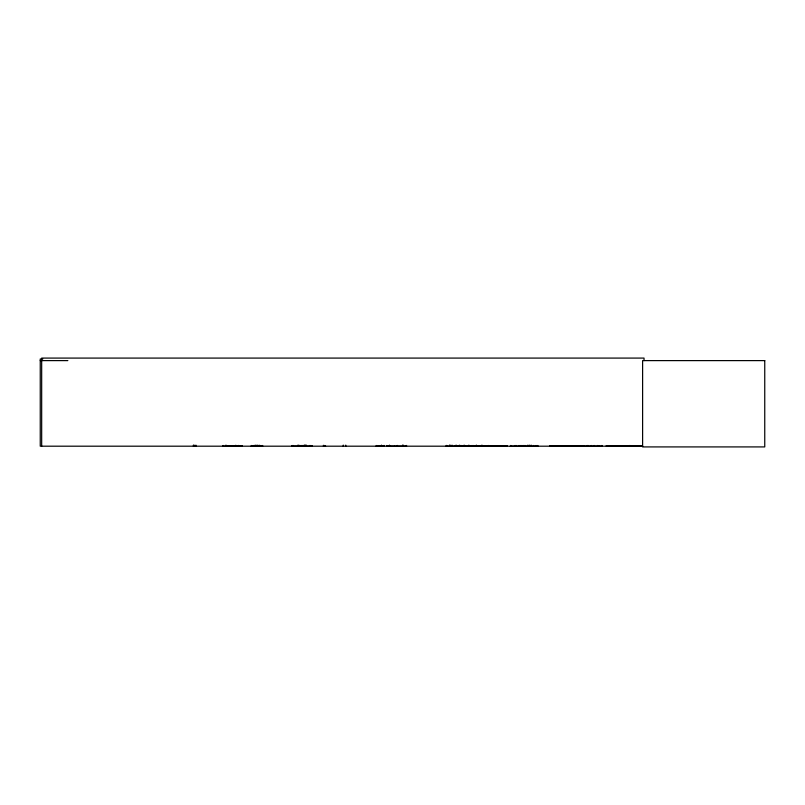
<?xml version="1.0" encoding="UTF-8"?>
<svg xmlns="http://www.w3.org/2000/svg" width="805" height="805" viewBox="0 0 805 805"><rect width="100%" height="100%" fill="white"/><g stroke="black" fill="none" stroke-linecap="round" stroke-linejoin="round"><path stroke-width="1.21" d="M510.249 446.191L537.971 446.161M291.782 446.101L312.149 446.121M251.019 446.191L262.511 446.101M396.704 446.191L406.424 446.101L406.424 445.477M472.072 446.191L472.072 445.477L471.941 446.101M522.908 446.191L523.039 445.477M375.844 446.191L384.156 445.537M225.853 446.081L225.813 445.477M222.593 446.161L242.164 446.141M251.402 446.101L251.462 445.537M260.609 446.101L260.679 445.537M253.414 446.101L253.474 445.537M397.328 446.101L397.388 445.537M463.378 446.101L463.449 445.537L463.509 446.191M446.554 446.081L446.695 445.537M454.996 446.101L455.067 445.537L455.137 446.191M458.699 446.101L458.77 445.537M583.615 446.101L583.695 445.537L583.766 446.191M223.025 446.101L223.116 445.537M42.766 358.99L40.25 358.99L40.25 446.191L642.772 446.191M40.25 360.61L67.862 360.61M226.034 445.628L242.154 445.628M476.198 445.628L506.909 445.628M550.137 445.628L583.122 445.628M606.417 445.799L629.872 445.789M226.004 445.839L242.184 445.839M476.168 445.859L506.939 445.839M550.097 445.839L583.152 445.859M606.386 445.879L641.535 445.859M324.989 445.537L325.602 446.121M395.124 446.161L386.883 446.101M472.002 446.01L446.212 446.191L446.222 445.477M506.929 446.141L473.36 446.101M550.117 446.141L602.422 446.121M236.177 446.101L236.086 445.537M469.315 446.101L469.245 445.537M394.692 446.101L394.621 445.537L394.551 446.191M482.326 446.191L482.185 445.296M455.69 446.101L455.63 445.537M455.902 446.101L455.952 445.296M446.684 446.101L446.755 445.477M301.04 446.161L301.151 445.477M311.676 446.101L311.716 445.537L311.545 446.191M302.66 446.101L302.559 445.477M301.603 446.101L301.623 445.477M598.558 446.101L598.507 445.537L598.457 446.191M525.534 446.081L525.504 445.477M644.03 360.61L644.03 358.084L41.669 358.084L41.669 446.191M629.852 445.487L629.872 446.151M629.802 445.507L629.802 446.171M601.858 445.477L601.858 446.191M597.602 445.477L597.602 446.191M594.201 445.477L594.201 446.191M591.423 445.477L591.423 446.191M588.022 445.477L588.022 446.191M587.167 445.477L587.167 446.191M537.74 445.477L537.74 446.191M535.989 445.477L535.989 446.191M533.524 445.477L533.524 446.191M531.36 445.296L531.36 446.191M530.938 445.296L530.938 446.191M529.74 445.296L529.74 446.191M529.288 445.296L529.288 446.191M528.955 445.477L528.955 446.191M528.09 445.296L528.09 446.191M527.657 445.296L527.657 446.191M524.558 445.477L524.558 446.191M523.461 445.477L523.461 446.191M521.288 445.477L521.288 446.191M520.594 445.477L520.594 446.191M519.064 445.477L519.064 446.191M516.206 445.477L516.206 446.191M515.099 445.477L515.099 446.191M510.712 445.477L510.712 446.191M488.434 445.477L488.434 446.191M481.782 445.477L481.782 446.191L481.732 445.296M476.57 445.296L476.57 446.191M476.278 445.296L476.278 446.191M475.483 445.477L475.483 446.191M473.219 445.477L473.219 446.191M469.023 445.296L469.174 446.191M468.721 445.296L468.721 446.191M465.008 445.477L465.008 446.191M464.254 445.296L464.254 446.191M463.982 445.296L463.982 446.191M461.356 445.477L461.356 446.191M459.866 445.296L459.866 446.191M459.575 445.296L459.575 446.191M458.84 445.477L458.84 446.191M456.626 445.477L456.626 446.191M456.224 445.296L456.224 446.191M455.439 445.477L455.439 446.191M452.189 445.296L452.189 446.191M451.897 445.296L451.897 446.191M451.031 445.477L451.031 446.191M450.146 445.296L450.146 446.191M449.975 445.296L449.975 446.191M449.834 445.296L449.834 446.191M449.663 445.296L449.663 446.191M446.463 445.477L446.463 446.191M406.545 445.477L406.545 446.191M403.184 445.296L403.184 446.191M402.993 445.296L402.993 446.191M402.862 445.296L402.862 446.191M402.671 445.296L402.671 446.191M397.449 445.477L397.449 446.191M397.217 445.477L397.217 446.191M389.63 445.296L389.63 446.191M389.358 445.296L389.358 446.191M386.742 445.477L386.742 446.191M384.226 445.477L384.226 446.191M381.6 445.296L381.6 446.191M381.329 445.296L381.329 446.191M376.418 445.477L376.418 446.191M345.758 445.115L345.758 446.191M343.242 445.115L343.242 446.191M324.818 445.477L324.908 446.191M323.429 445.296L323.419 446.191M310.539 445.477L310.539 446.191M309.754 445.477L309.754 446.191M306.242 445.296L306.242 446.191M306.041 445.296L306.041 446.191M305.92 445.296L305.92 446.191M305.719 445.296L305.719 446.191M305.015 445.296L305.015 446.191M304.693 445.296L304.693 446.191M304.29 445.296L304.29 446.191M303.968 445.296L303.968 446.191M302.207 445.477L302.207 446.191M300.537 445.477L300.537 446.191M299.078 445.296L299.078 446.191M298.756 445.296L298.756 446.191M298.081 445.296L298.081 446.191M297.759 445.296L297.759 446.191M293.241 445.477L293.241 446.191M292.235 445.477L292.235 446.191M262.641 445.477L262.641 446.191M260.74 445.477L260.74 446.191M259.27 445.296L259.27 446.191M258.958 445.296L258.958 446.191M257.298 445.296L257.298 446.191M256.936 445.115L256.986 446.191M255.588 445.477L255.588 446.191M255.507 445.477L255.507 446.191M255.155 445.115L255.155 446.191M253.545 445.477L253.545 446.191M251.522 445.477L251.522 446.191M238.612 445.477L238.612 446.191M238.511 445.477L238.511 446.191M236.006 445.477L236.006 446.191M235.785 445.296L235.855 446.191M226.034 445.296L226.014 446.191M225.943 445.296L225.964 446.191M223.206 445.477L223.297 446.191M195.907 445.115L195.907 446.191M194.126 445.115L194.126 446.191M193.391 445.115L193.391 446.191M764.75 360.61L642.611 360.61L642.611 446.916L764.75 446.916L764.75 360.61M641.535 445.608L606.386 445.618L606.417 446.191L641.535 446.141L641.505 445.608"/></g></svg>
